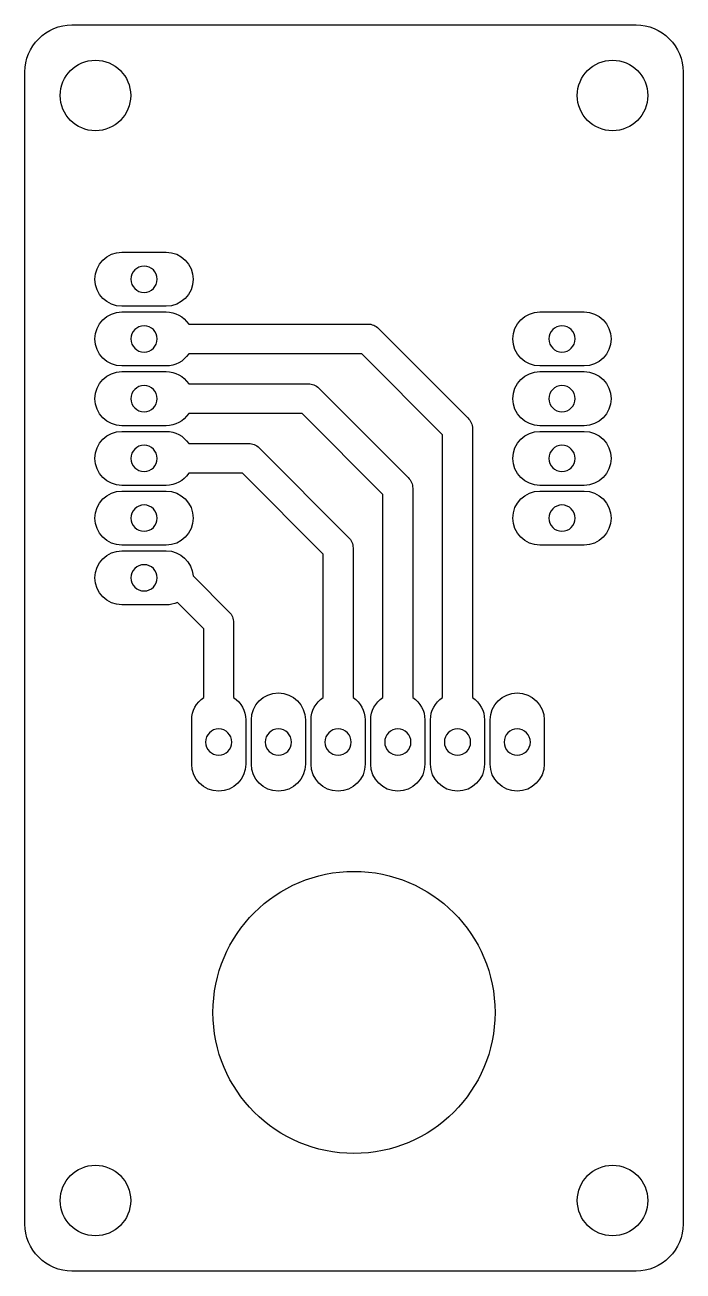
# Model space of a CAD drawing. Extents: x 28.9 to 56.9, y -29.5 to 23.5.
import ezdxf

# ---------------------------------------------------------------- set-up
doc = ezdxf.new("R2010")
doc.units = 0
for name, color, linetype in [('20', 30, 'CONTINUOUS'), ('44', 4, 'CONTINUOUS'), ('DEFAULT', 7, 'CONTINUOUS')]:
    doc.layers.add(name, color=color, linetype=linetype)

msp = doc.modelspace()

# ---------------------------------------------------------------- linework, layer by layer
at = {"layer": '20'}
msp.add_lwpolyline([(28.872, 21.516, -0.414303), (30.872, 23.516), (54.872, 23.516, -0.414303), (56.873, 21.516), (56.872, -27.484, -0.414658), (54.872, -29.484), (30.872, -29.484, -0.414304), (28.872, -27.484), (28.872, 21.516)], format="xyb", dxfattribs=at)
for centre, radius in [((31.872, 20.516), 1.5), ((53.872, 20.516), 1.501), ((42.872, -18.484), 6), ((31.872, -26.484), 1.5), ((53.872, -26.484), 1.5)]:
    msp.add_circle(centre, radius, dxfattribs=at)
at = {"layer": '44', "extrusion": (0, 0, -1)}
for centre in [(-33.941, 12.7), (-33.941, 10.16), (-51.721, 10.16), (-33.941, 7.62), (-51.721, 7.62), (-33.941, 5.08), (-51.721, 5.08), (-33.941, 2.54), (-51.721, 2.54), (-33.941, 0), (-37.116, -6.985), (-39.656, -6.985), (-42.196, -6.985), (-44.736, -6.985), (-47.276, -6.985), (-49.816, -6.985)]:
    msp.add_circle(centre, 0.559, dxfattribs=at)
at = {"layer": 'DEFAULT'}
for points in [[(33.001, 13.85), (34.881, 13.85, -1), (34.881, 11.55), (33.001, 11.55, -1), (33.001, 13.85)], [(33.001, 11.31), (34.881, 11.31, -0.251571), (35.839, 10.795), (43.466, 10.795, -0.198903), (43.915, 10.609), (47.721, 6.802, -0.200876), (47.911, 6.35), (47.911, -5.086, -0.251571), (48.426, -6.045), (48.426, -7.925, -1), (46.126, -7.925), (46.126, -6.045, -0.251571), (46.641, -5.086), (46.641, 6.087), (43.203, 9.525), (35.839, 9.525, -0.251571), (34.881, 9.01), (33.001, 9.01, -1), (33.001, 11.31)], [(50.781, 11.31), (52.661, 11.31, -1), (52.661, 9.01), (50.781, 9.01, -1), (50.781, 11.31)], [(33.001, 8.77), (34.881, 8.77, -0.251571), (35.839, 8.255), (40.926, 8.255, -0.198903), (41.375, 8.069), (45.181, 4.262, -0.200876), (45.371, 3.81), (45.371, -5.086, -0.251571), (45.886, -6.045), (45.886, -7.925, -1), (43.586, -7.925), (43.586, -6.045, -0.251571), (44.101, -5.086), (44.101, 3.547), (40.663, 6.985), (35.839, 6.985, -0.251571), (34.881, 6.47), (33.001, 6.47, -1), (33.001, 8.77)], [(50.781, 8.77), (52.661, 8.77, -1), (52.661, 6.47), (50.781, 6.47, -1), (50.781, 8.77)], [(33.001, 6.23), (34.881, 6.23, -0.251571), (35.839, 5.715), (38.386, 5.715, -0.198903), (38.835, 5.529), (42.641, 1.722, -0.200876), (42.831, 1.27), (42.831, -5.086, -0.251571), (43.346, -6.045), (43.346, -7.925, -1), (41.046, -7.925), (41.046, -6.045, -0.251571), (41.561, -5.086), (41.561, 1.007), (38.123, 4.445), (35.839, 4.445, -0.251571), (34.881, 3.93), (33.001, 3.93, -1), (33.001, 6.23)], [(50.781, 6.23), (52.661, 6.23, -1), (52.661, 3.93), (50.781, 3.93, -1), (50.781, 6.23)], [(33.001, 3.69), (34.881, 3.69, -1), (34.881, 1.39), (33.001, 1.39, -1), (33.001, 3.69)], [(50.781, 3.69), (52.661, 3.69, -1), (52.661, 1.39), (50.781, 1.39, -1), (50.781, 3.69)], [(33.001, 1.15), (34.881, 1.15, -0.393699), (36.028, 0.081), (37.561, -1.453, -0.200876), (37.751, -1.905), (37.751, -5.086, -0.251571), (38.266, -6.045), (38.266, -7.925, -1), (35.966, -7.925), (35.966, -6.045, -0.251571), (36.481, -5.086), (36.481, -2.168), (35.359, -1.046, -0.107602), (34.881, -1.15), (33.001, -1.15, -1), (33.001, 1.15)], [(38.506, -6.045, -1), (40.806, -6.045), (40.806, -7.925, -1), (38.506, -7.925), (38.506, -6.045)], [(48.666, -6.045, -1), (50.966, -6.045), (50.966, -7.925, -1), (48.666, -7.925), (48.666, -6.045)]]:
    msp.add_lwpolyline(points, format="xyb", dxfattribs=at)

doc.saveas('drawing.dxf')
